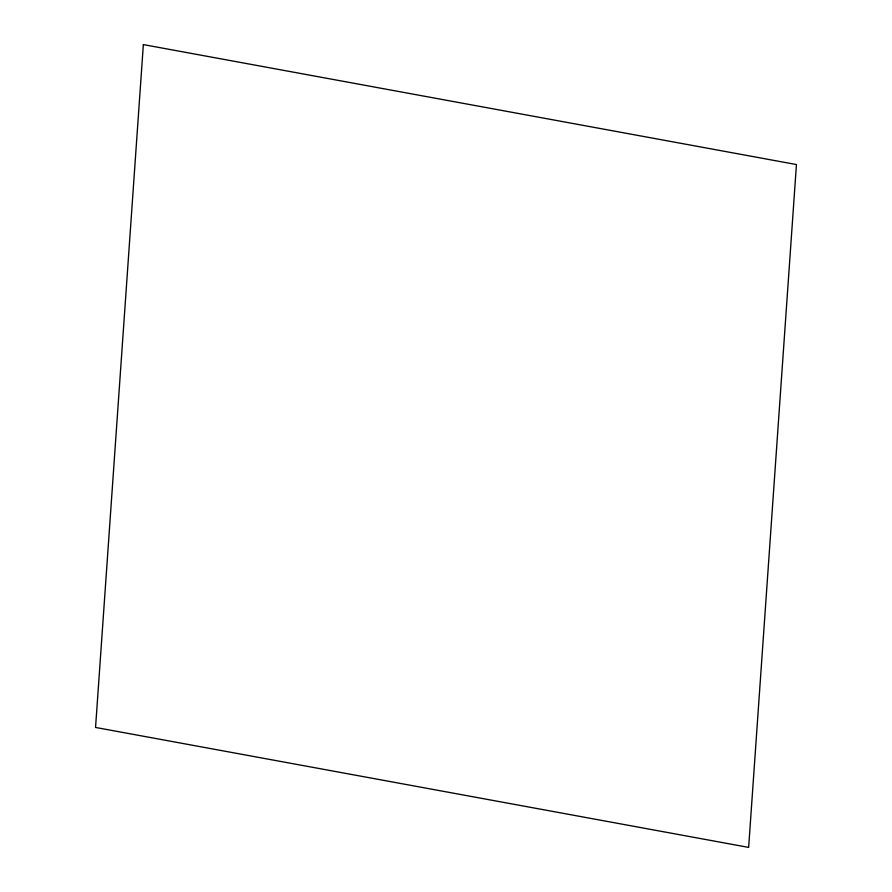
<?xml version="1.0" encoding="UTF-8"?>
<svg xmlns="http://www.w3.org/2000/svg" width="892" height="892" viewBox="0 0 892 892"><rect width="100%" height="100%" fill="white"/><g stroke="black" fill="none" stroke-linecap="round" stroke-linejoin="round"><path stroke-width="1.34" d="M143.356 44.6L95.556 727.448L748.644 847.4L796.444 164.552L143.356 44.6"/></g></svg>
